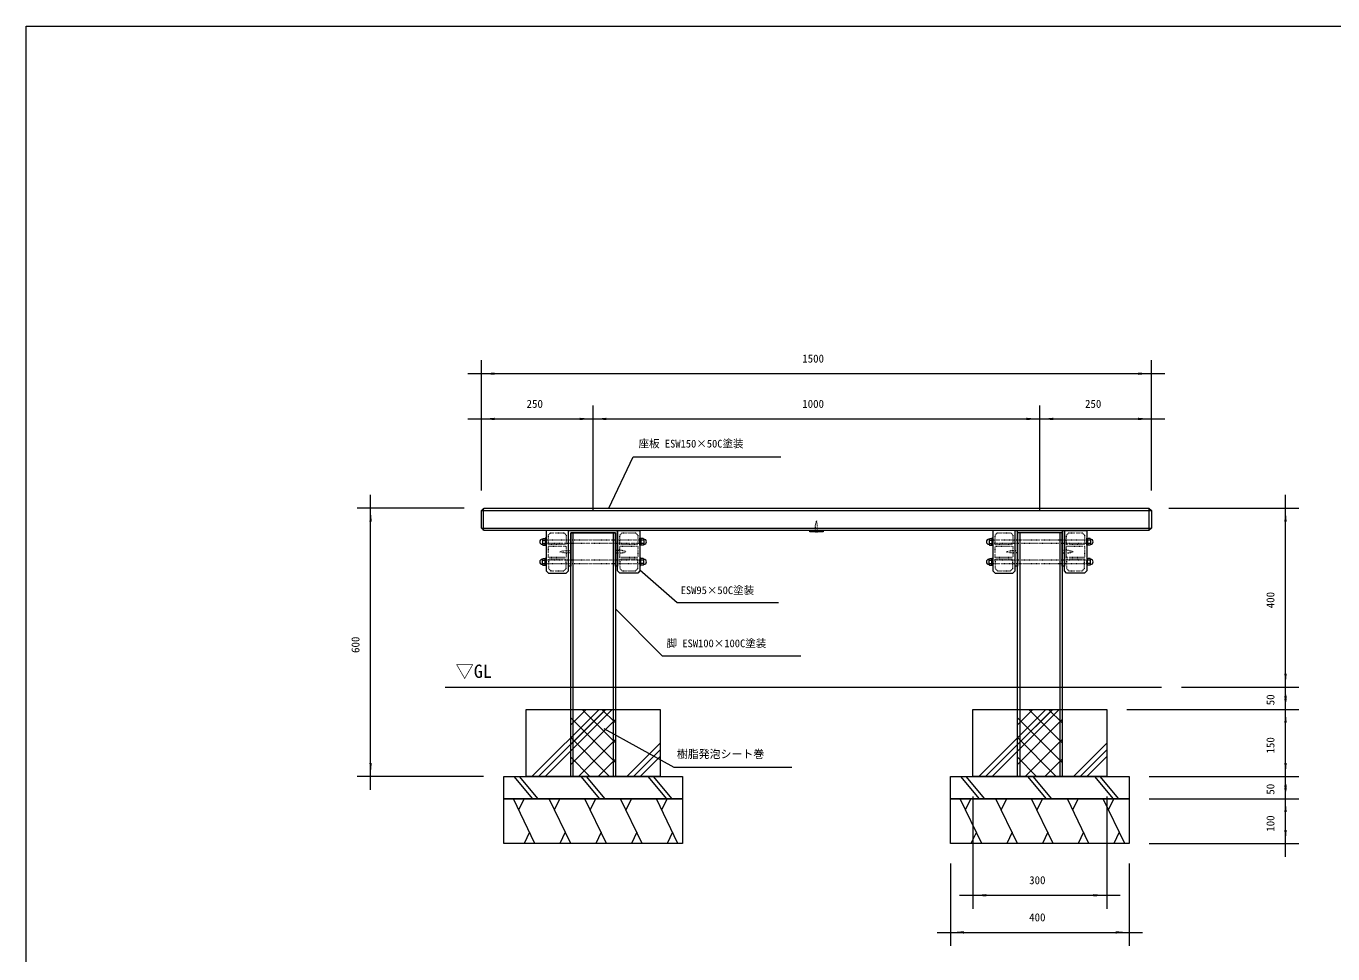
# Model space of a CAD drawing. Units: millimetres, scale not verified. Extents: x -2925 to 2925, y -2062 to 2062.
# Drawn here: x -2925 to 0, y -13 to 2062 of the extents above; entities that cross this region are included whole.
import ezdxf
from ezdxf.enums import TextEntityAlignment as Align

# ---------------------------------------------------------------- set-up
doc = ezdxf.new("R2010")
doc.units = ezdxf.units.MM
doc.header["$LTSCALE"] = 10
doc.linetypes.add('USER5', pattern=[0.208282, 0.069427, -0.138855])
doc.layers.add('0-1_IMPORTED', color=30, linetype='Continuous', lineweight=18)
doc.styles.add('ＭＳ ゴシック', font='')
doc.styles.get('ＭＳ ゴシック').set_extended_font_data('MS Gothic')

msp = doc.modelspace()

# ---------------------------------------------------------------- linework, layer by layer
at = {"layer": '0-1_IMPORTED', "color": 1}
for p, q in [((-1906, 1024), (-1906, 1315)), ((-406, 1024), (-406, 1315)), ((-1906, 1285), (-1936, 1285)), ((-406, 1285), (-1906, 1285)), ((-376, 1285), (-406, 1285)), ((-1906, 1024), (-1906, 1213.74)), ((-1656, 979), (-1656, 1213.74)), ((-1656, 979), (-1656, 1213.74)), ((-656, 979), (-656, 1213.74)), ((-656, 979), (-656, 1213.74)), ((-406, 1024), (-406, 1213.74)), ((-1936, 1183.74), (-1906, 1183.74)), ((-1906, 1183.74), (-1656, 1183.74)), ((-1686, 1183.74), (-1656, 1183.74)), ((-1656, 1183.74), (-1626, 1183.74)), ((-1656, 1183.74), (-656, 1183.74)), ((-686, 1183.74), (-656, 1183.74)), ((-656, 1183.74), (-626, 1183.74)), ((-656, 1183.74), (-406, 1183.74)), ((-406, 1183.74), (-376, 1183.74)), ((-2154, 984), (-2154, 1014)), ((-106, 984), (-106, 1014)), ((-1944.75, 984), (-2184, 984)), ((-2154, 384), (-2154, 984)), ((-367.25, 984), (-76, 984)), ((-106, 584), (-106, 984)), ((-106, 584), (-106, 614)), ((-338.88, 584), (-76, 584)), ((-338.88, 584), (-76, 584)), ((-106, 534), (-106, 584)), ((-106, 554), (-106, 584)), ((-106, 534), (-106, 564)), ((-461, 534), (-76, 534)), ((-461, 534), (-76, 534)), ((-106, 384), (-106, 534)), ((-106, 504), (-106, 534)), ((-1631.83, 491.09), (-1475.35, 404.65)), ((-106, 384), (-106, 414)), ((-1901, 384), (-2184, 384)), ((-2154, 354), (-2154, 384)), ((-1475.35, 404.65), (-1211, 404.65)), ((-411, 384), (-76, 384)), ((-411, 384), (-76, 384)), ((-106, 334), (-106, 384)), ((-106, 354), (-106, 384)), ((-106, 334), (-106, 364)), ((-806, 339), (-806, 88)), ((-506, 339), (-506, 88)), ((-411, 334), (-76, 334)), ((-411, 334), (-76, 334)), ((-106, 234), (-106, 334)), ((-106, 304), (-106, 334)), ((-411, 234), (-76, 234)), ((-106, 204), (-106, 234)), ((-856, 189), (-856, 5)), ((-456, 189), (-456, 5)), ((-836, 118), (-806, 118)), ((-806, 118), (-506, 118)), ((-506, 118), (-476, 118)), ((-886, 35), (-856, 35)), ((-856, 35), (-456, 35)), ((-456, 35), (-426, 35))]:
    msp.add_line(p, q, dxfattribs=at)
at = {"layer": '0-1_IMPORTED'}
for p, q in [((-1906, 979), (-406, 979)), ((-1901, 934), (-1901, 984)), ((-411, 934), (-411, 984)), ((-1906, 939), (-406, 939)), ((-1769.75, 914.75), (-1769.5, 914.75)), ((-1769.5, 914.75), (-1768.49, 916.5)), ((-1769.5, 914.75), (-1769.5, 903.25)), ((-1769.5, 912.74), (-1763, 912.74)), ((-1768.49, 916.5), (-1764.01, 916.5)), ((-1763, 914.75), (-1764.01, 916.5)), ((-1763, 914.75), (-1763, 903.25)), ((-1701, 929), (-1701, 384)), ((-1611, 929), (-1611, 384)), ((-1549, 914.75), (-1547.99, 916.5)), ((-1549, 914.75), (-1549, 903.25)), ((-1542.5, 912.74), (-1549, 912.74)), ((-1543.51, 916.5), (-1547.99, 916.5)), ((-1542.5, 914.75), (-1543.51, 916.5)), ((-1542.25, 914.75), (-1542.5, 914.75)), ((-1542.5, 914.75), (-1542.5, 903.25)), ((-769.75, 914.75), (-769.5, 914.75)), ((-769.5, 914.75), (-768.49, 916.5)), ((-769.5, 914.75), (-769.5, 903.25)), ((-769.5, 912.74), (-763, 912.74)), ((-768.49, 916.5), (-764.01, 916.5)), ((-763, 914.75), (-764.01, 916.5)), ((-763, 914.75), (-763, 903.25)), ((-701, 929), (-701, 384)), ((-611, 929), (-611, 384)), ((-549, 914.75), (-547.99, 916.5)), ((-549, 914.75), (-549, 903.25)), ((-542.5, 912.74), (-549, 912.74)), ((-543.51, 916.5), (-547.99, 916.5)), ((-542.5, 914.75), (-543.51, 916.5)), ((-542.25, 914.75), (-542.5, 914.75)), ((-542.5, 914.75), (-542.5, 903.25)), ((-1769.75, 903.25), (-1769.5, 903.25)), ((-1769.5, 905.26), (-1763, 905.26)), ((-1769.5, 903.25), (-1768.49, 901.5)), ((-1768.49, 901.5), (-1764.01, 901.5)), ((-1763, 903.25), (-1764.01, 901.5)), ((-1542.5, 905.26), (-1549, 905.26)), ((-1549, 903.25), (-1547.99, 901.5)), ((-1543.51, 901.5), (-1547.99, 901.5)), ((-1542.5, 903.25), (-1543.51, 901.5)), ((-1542.25, 903.25), (-1542.5, 903.25)), ((-769.75, 903.25), (-769.5, 903.25)), ((-769.5, 905.26), (-763, 905.26)), ((-769.5, 903.25), (-768.49, 901.5)), ((-768.49, 901.5), (-764.01, 901.5)), ((-763, 903.25), (-764.01, 901.5)), ((-542.5, 905.26), (-549, 905.26)), ((-549, 903.25), (-547.99, 901.5)), ((-543.51, 901.5), (-547.99, 901.5)), ((-542.5, 903.25), (-543.51, 901.5)), ((-542.25, 903.25), (-542.5, 903.25)), ((-1769.75, 869.75), (-1769.5, 869.75)), ((-1769.75, 858.25), (-1769.5, 858.25)), ((-1769.5, 869.75), (-1768.49, 871.5)), ((-1769.5, 858.25), (-1769.5, 869.75)), ((-1769.5, 867.74), (-1763, 867.74)), ((-1769.5, 860.26), (-1763, 860.26)), ((-1769.5, 858.25), (-1768.49, 856.5)), ((-1768.49, 871.5), (-1764.01, 871.5)), ((-1768.49, 856.5), (-1764.01, 856.5)), ((-1763, 869.75), (-1764.01, 871.5)), ((-1763, 858.25), (-1764.01, 856.5)), ((-1763, 858.25), (-1763, 869.75)), ((-1549, 869.75), (-1547.99, 871.5)), ((-1549, 858.25), (-1549, 869.75)), ((-1542.5, 867.74), (-1549, 867.74)), ((-1542.5, 860.26), (-1549, 860.26)), ((-1549, 858.25), (-1547.99, 856.5)), ((-1543.51, 871.5), (-1547.99, 871.5)), ((-1543.51, 856.5), (-1547.99, 856.5)), ((-1542.5, 869.75), (-1543.51, 871.5)), ((-1542.5, 858.25), (-1543.51, 856.5)), ((-1542.25, 869.75), (-1542.5, 869.75)), ((-1542.5, 858.25), (-1542.5, 869.75)), ((-1542.25, 858.25), (-1542.5, 858.25)), ((-769.75, 869.75), (-769.5, 869.75)), ((-769.75, 858.25), (-769.5, 858.25)), ((-769.5, 869.75), (-768.49, 871.5)), ((-769.5, 858.25), (-769.5, 869.75)), ((-769.5, 867.74), (-763, 867.74)), ((-769.5, 860.26), (-763, 860.26)), ((-769.5, 858.25), (-768.49, 856.5)), ((-768.49, 871.5), (-764.01, 871.5)), ((-768.49, 856.5), (-764.01, 856.5)), ((-763, 869.75), (-764.01, 871.5)), ((-763, 858.25), (-764.01, 856.5)), ((-763, 858.25), (-763, 869.75)), ((-549, 869.75), (-547.99, 871.5)), ((-549, 858.25), (-549, 869.75)), ((-542.5, 867.74), (-549, 867.74)), ((-542.5, 860.26), (-549, 860.26)), ((-549, 858.25), (-547.99, 856.5)), ((-543.51, 871.5), (-547.99, 871.5)), ((-543.51, 856.5), (-547.99, 856.5)), ((-542.5, 869.75), (-543.51, 871.5)), ((-542.5, 858.25), (-543.51, 856.5)), ((-542.25, 869.75), (-542.5, 869.75)), ((-542.5, 858.25), (-542.5, 869.75)), ((-542.25, 858.25), (-542.5, 858.25)), ((-1987, 584), (-383.88, 584)), ((-1792.69, 384), (-1642.69, 534)), ((-1777.84, 384), (-1627.84, 534)), ((-1762.99, 384), (-1612.99, 534)), ((-1706, 499.35), (-1671.35, 534)), ((-1706, 455.16), (-1627.16, 534)), ((-1606, 459.31), (-1680.69, 534)), ((-1606, 503.5), (-1636.5, 534)), ((-792.69, 384), (-642.69, 534)), ((-777.84, 384), (-627.84, 534)), ((-762.99, 384), (-612.99, 534)), ((-706, 499.35), (-671.35, 534)), ((-706, 455.16), (-627.16, 534)), ((-606, 459.31), (-680.69, 534)), ((-606, 503.5), (-636.5, 534)), ((-1606, 415.12), (-1706, 515.12)), ((-1706, 410.96), (-1606, 510.96)), ((-606, 415.12), (-706, 515.12)), ((-706, 410.96), (-606, 510.96)), ((-1619.08, 384), (-1706, 470.92)), ((-619.08, 384), (-706, 470.92)), ((-1688.77, 384), (-1606, 466.77)), ((-1580.56, 384), (-1506, 458.56)), ((-1565.71, 384), (-1506, 443.71)), ((-688.77, 384), (-606, 466.77)), ((-580.56, 384), (-506, 458.56)), ((-565.71, 384), (-506, 443.71)), ((-1663.27, 384), (-1706, 426.73)), ((-1644.57, 384), (-1606, 422.57)), ((-1550.86, 384), (-1506, 428.86)), ((-663.27, 384), (-706, 426.73)), ((-644.57, 384), (-606, 422.57)), ((-550.86, 384), (-506, 428.86)), ((-1833.5, 384), (-1791.74, 334)), ((-1821.69, 384), (-1779.93, 334)), ((-1683.5, 384), (-1641.74, 334)), ((-1671.69, 384), (-1629.93, 334)), ((-1533.5, 384), (-1491.74, 334)), ((-1521.69, 384), (-1479.93, 334)), ((-833.5, 384), (-791.74, 334)), ((-821.69, 384), (-779.93, 334)), ((-683.5, 384), (-641.74, 334)), ((-671.69, 384), (-629.93, 334)), ((-533.5, 384), (-491.74, 334)), ((-521.69, 384), (-479.93, 334)), ((-1786, 234), (-1834.25, 334)), ((-1822.18, 309), (-1810.12, 334)), ((-1706, 234), (-1754.25, 334)), ((-1742.18, 309), (-1730.12, 334)), ((-1626, 234), (-1674.25, 334)), ((-1662.18, 309), (-1650.12, 334)), ((-1546, 234), (-1594.25, 334)), ((-1582.18, 309), (-1570.12, 334)), ((-1466, 234), (-1514.25, 334)), ((-1502.18, 309), (-1490.12, 334)), ((-786, 234), (-834.25, 334)), ((-822.18, 309), (-810.12, 334)), ((-706, 234), (-754.25, 334)), ((-742.18, 309), (-730.12, 334)), ((-626, 234), (-674.25, 334)), ((-662.18, 309), (-650.12, 334)), ((-546, 234), (-594.25, 334)), ((-582.18, 309), (-570.12, 334)), ((-466, 234), (-514.25, 334)), ((-502.18, 309), (-490.12, 334)), ((-1798.06, 259), (-1810.12, 234)), ((-1718.06, 259), (-1730.12, 234)), ((-1638.06, 259), (-1650.12, 234)), ((-1558.06, 259), (-1570.12, 234)), ((-1478.06, 259), (-1490.12, 234)), ((-798.06, 259), (-810.12, 234)), ((-718.06, 259), (-730.12, 234)), ((-638.06, 259), (-650.12, 234)), ((-558.06, 259), (-570.12, 234)), ((-478.06, 259), (-490.12, 234))]:
    msp.add_line(p, q, dxfattribs=at)
for points in [[(-2925, 2062.5), (2925, 2062.5), (2925, -2062.5), (-2925, -2062.5)], [(-1899.75, 984), (-412.25, 984), (-406, 979), (-406, 939), (-412.25, 934), (-1899.75, 934), (-1906, 939), (-1906, 979)], [(-1761, 917), (-1763, 917), (-1763, 901), (-1761, 901)], [(-1761, 934), (-1761, 844), (-1756, 839), (-1716, 839), (-1711, 844), (-1711, 934)], [(-1711, 854), (-1711, 929), (-1711, 934), (-1706, 934), (-1606, 934), (-1601, 934), (-1601, 929), (-1601, 854), (-1606, 854), (-1606, 929), (-1706, 929), (-1706, 854)], [(-1706, 929), (-1606, 929), (-1606, 384), (-1706, 384)], [(-1551, 934), (-1551, 844), (-1556, 839), (-1596, 839), (-1601, 844), (-1601, 934)], [(-1551, 917), (-1549, 917), (-1549, 901), (-1551, 901)], [(-1171, 934), (-1141, 934), (-1141, 931), (-1171, 931)], [(-761, 917), (-763, 917), (-763, 901), (-761, 901)], [(-761, 934), (-761, 844), (-756, 839), (-716, 839), (-711, 844), (-711, 934)], [(-711, 854), (-711, 929), (-711, 934), (-706, 934), (-606, 934), (-601, 934), (-601, 929), (-601, 854), (-606, 854), (-606, 929), (-706, 929), (-706, 854)], [(-706, 934), (-606, 934), (-606, 384), (-706, 384)], [(-551, 934), (-551, 844), (-556, 839), (-596, 839), (-601, 844), (-601, 934)], [(-551, 917), (-549, 917), (-549, 901), (-551, 901)], [(-1761, 856), (-1763, 856), (-1763, 872), (-1761, 872)], [(-1551, 856), (-1549, 856), (-1549, 872), (-1551, 872)], [(-761, 856), (-763, 856), (-763, 872), (-761, 872)], [(-551, 856), (-549, 856), (-549, 872), (-551, 872)], [(-1806, 534), (-1506, 534), (-1506, 384), (-1806, 384)], [(-1706, 534), (-1606, 534), (-1606, 384), (-1706, 384)], [(-806, 534), (-506, 534), (-506, 384), (-806, 384)], [(-1856, 384), (-1456, 384), (-1456, 334), (-1856, 334)], [(-856, 384), (-456, 384), (-456, 334), (-856, 334)], [(-1856, 334), (-1456, 334), (-1456, 234), (-1856, 234)], [(-856, 334), (-456, 334), (-456, 234), (-856, 234)]]:
    msp.add_lwpolyline(points, close=True, dxfattribs=at)
at = {"layer": '0-1_IMPORTED', "color": 1}
for points in [[(-1621, 984), (-1566, 1099), (-1236, 1099)], [(-1551, 846), (-1468, 772.82), (-1241, 772.82)], [(-1606, 759), (-1501, 654), (-1191, 654)]]:
    msp.add_lwpolyline(points, dxfattribs=at)
at = {"layer": '0-1_IMPORTED', "linetype": 'USER5'}
for points in [[(-1158.57, 931), (-1153.43, 931), (-1153.43, 946), (-1156, 955.45), (-1158.57, 946)], [(-1761, 913), (-1551, 913), (-1551, 905), (-1761, 905)], [(-1716, 924), (-1716, 903), (-1756, 903), (-1756, 924), (-1751, 929), (-1721, 929)], [(-1556, 924), (-1556, 903), (-1596, 903), (-1596, 924), (-1591, 929), (-1561, 929)], [(-761, 913), (-551, 913), (-551, 905), (-761, 905)], [(-716, 924), (-716, 903), (-756, 903), (-756, 924), (-751, 929), (-721, 929)], [(-556, 924), (-556, 903), (-596, 903), (-596, 924), (-591, 929), (-561, 929)], [(-1716, 899), (-1716, 874), (-1756, 874), (-1756, 899)], [(-1706, 889.07), (-1706, 883.93), (-1721, 883.93), (-1730.45, 886.5), (-1721, 889.07)], [(-1606, 889.07), (-1606, 883.93), (-1591, 883.93), (-1581.55, 886.5), (-1591, 889.07)], [(-1556, 899), (-1556, 874), (-1596, 874), (-1596, 899)], [(-716, 899), (-716, 874), (-756, 874), (-756, 899)], [(-706, 889.07), (-706, 883.93), (-721, 883.93), (-730.45, 886.5), (-721, 889.07)], [(-606, 889.07), (-606, 883.93), (-591, 883.93), (-581.55, 886.5), (-591, 889.07)], [(-556, 899), (-556, 874), (-596, 874), (-596, 899)], [(-1761, 860), (-1551, 860), (-1551, 868), (-1761, 868)], [(-1716, 849), (-1716, 870), (-1756, 870), (-1756, 849), (-1751, 844), (-1721, 844)], [(-1556, 849), (-1556, 870), (-1596, 870), (-1596, 849), (-1591, 844), (-1561, 844)], [(-761, 860), (-551, 860), (-551, 868), (-761, 868)], [(-716, 849), (-716, 870), (-756, 870), (-756, 849), (-751, 844), (-721, 844)], [(-556, 849), (-556, 870), (-596, 870), (-596, 849), (-591, 844), (-561, 844)]]:
    msp.add_lwpolyline(points, close=True, dxfattribs=at)
at = {"layer": '0-1_IMPORTED'}
for centre, start, end in [((-1769.75, 909), 90, 270), ((-1542.25, 909), 270, 90), ((-769.75, 909), 90, 270), ((-542.25, 909), 270, 90), ((-1769.75, 864), 90, 270), ((-1542.25, 864), 270, 90), ((-769.75, 864), 90, 270), ((-542.25, 864), 270, 90)]:
    msp.add_arc(centre, 5.75, start, end, dxfattribs=at)
at = {"layer": '0-1_IMPORTED', "color": 1}
for points in [[(-1906, 1285), (-1876, 1287.62), (-1876, 1282.38)], [(-406, 1285), (-436, 1282.38), (-436, 1287.62)], [(-1906, 1183.74), (-1876, 1186.36), (-1876, 1181.11)], [(-1656, 1183.74), (-1686, 1181.11), (-1686, 1186.36)], [(-1656, 1183.74), (-1626, 1186.36), (-1626, 1181.11)], [(-656, 1183.74), (-686, 1181.11), (-686, 1186.36)], [(-656, 1183.74), (-626, 1186.36), (-626, 1181.11)], [(-406, 1183.74), (-436, 1181.11), (-436, 1186.36)], [(-2154, 984), (-2151.38, 954), (-2156.62, 954)], [(-106, 984), (-103.38, 954), (-108.62, 954)], [(-106, 584), (-108.62, 614), (-103.38, 614)], [(-106, 584), (-103.38, 554), (-108.62, 554)], [(-106, 534), (-108.62, 564), (-103.38, 564)], [(-106, 534), (-103.38, 504), (-108.62, 504)], [(-2154, 384), (-2156.62, 414), (-2151.38, 414)], [(-106, 384), (-108.62, 414), (-103.38, 414)], [(-106, 384), (-103.38, 354), (-108.62, 354)], [(-106, 334), (-108.62, 364), (-103.38, 364)], [(-106, 334), (-103.38, 304), (-108.62, 304)], [(-106, 234), (-108.62, 264), (-103.38, 264)], [(-806, 118), (-776, 120.62), (-776, 115.38)], [(-506, 118), (-536, 115.38), (-536, 120.62)], [(-856, 35), (-826, 37.62), (-826, 32.38)], [(-456, 35), (-486, 32.38), (-486, 37.62)]]:
    msp.add_solid(points, dxfattribs=at)

# ---------------------------------------------------------------- texts
at = {"layer": '0-1_IMPORTED', "color": 7, "style": 'ＭＳ ゴシック'}
for s, height, p in [('1500', 17.91, (-1187.75, 1304.45)), ('250', 17.91, (-1804.81, 1203.18)), ('1000', 17.91, (-1187.75, 1203.18)), ('250', 17.91, (-554.81, 1203.18)), ('座板 ESW150×50C塗装', 17.26, (-1554.17, 1114.6)), ('ESW95×50C塗装', 17.26, (-1459.91, 786.69)), ('脚 ESW100×100C塗装', 17.26, (-1491.47, 667.84)), ('▽GL', 29.85, (-1963.71, 595.37)), ('樹脂発泡シート巻', 17.91, (-1468.37, 419.6)), ('300', 17.91, (-679.81, 137.45)), ('400', 17.91, (-679.81, 54.45))]:
    msp.add_text(s, height=height, dxfattribs=at).set_placement(p, align=Align.BOTTOM_LEFT)
for s, p in [('400', (-125.44, 760.19)), ('600', (-2173.45, 660.19)), ('50', (-125.44, 543.12)), ('150', (-125.44, 435.19)), ('50', (-125.44, 343.12)), ('100', (-125.44, 260.19))]:
    msp.add_text(s, height=17.91, rotation=90, dxfattribs=at).set_placement(p, align=Align.BOTTOM_LEFT)

doc.saveas('drawing.dxf')
